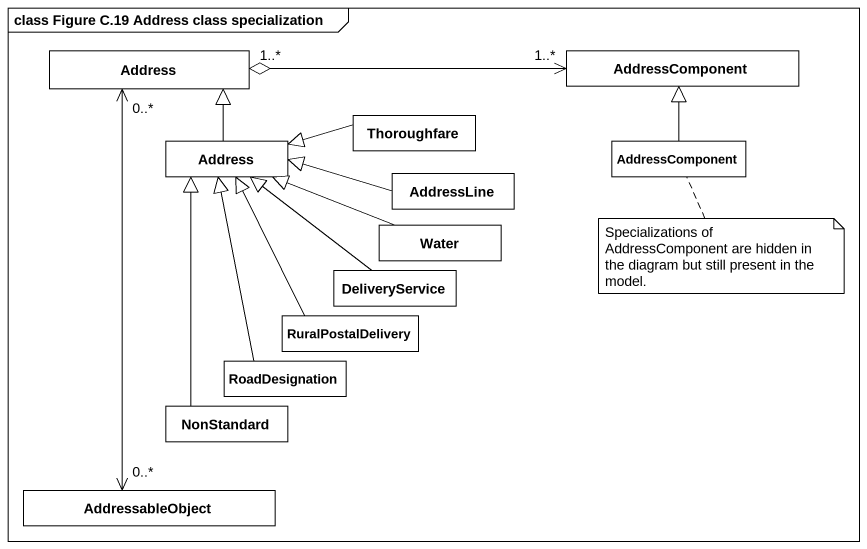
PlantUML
@startuml
mainframe class Figure C.19 Address class specialization
hide circle
hide empty members
class Address #FFFFFF
class AddressComponent #FFFFFF
class Thoroughfare
class "Address" as Address_2
class AddressLine
class "AddressComponent" as AddressComponent_2
class Water
class DeliveryService
class RoadDesignation
class RuralPostalDelivery
class NonStandard
class AddressableObject #FFFFFF
Address "0..*" <--> "0..*" AddressableObject
AddressComponent "1..*" <-left-o "1..*" Address
Thoroughfare -left-|> Address_2
Address_2 -up-|> Address
AddressLine -left-|> Address_2
AddressComponent_2 -up-|> AddressComponent
Water -left-|> Address_2
DeliveryService -up-|> Address_2
RoadDesignation -up-|> Address_2
RuralPostalDelivery -up-|> Address_2
NonStandard -up-|> Address_2
note bottom of AddressComponent_2 : Specializations of AddressComponent are hidden in the diagram but still present in the model.
@enduml
